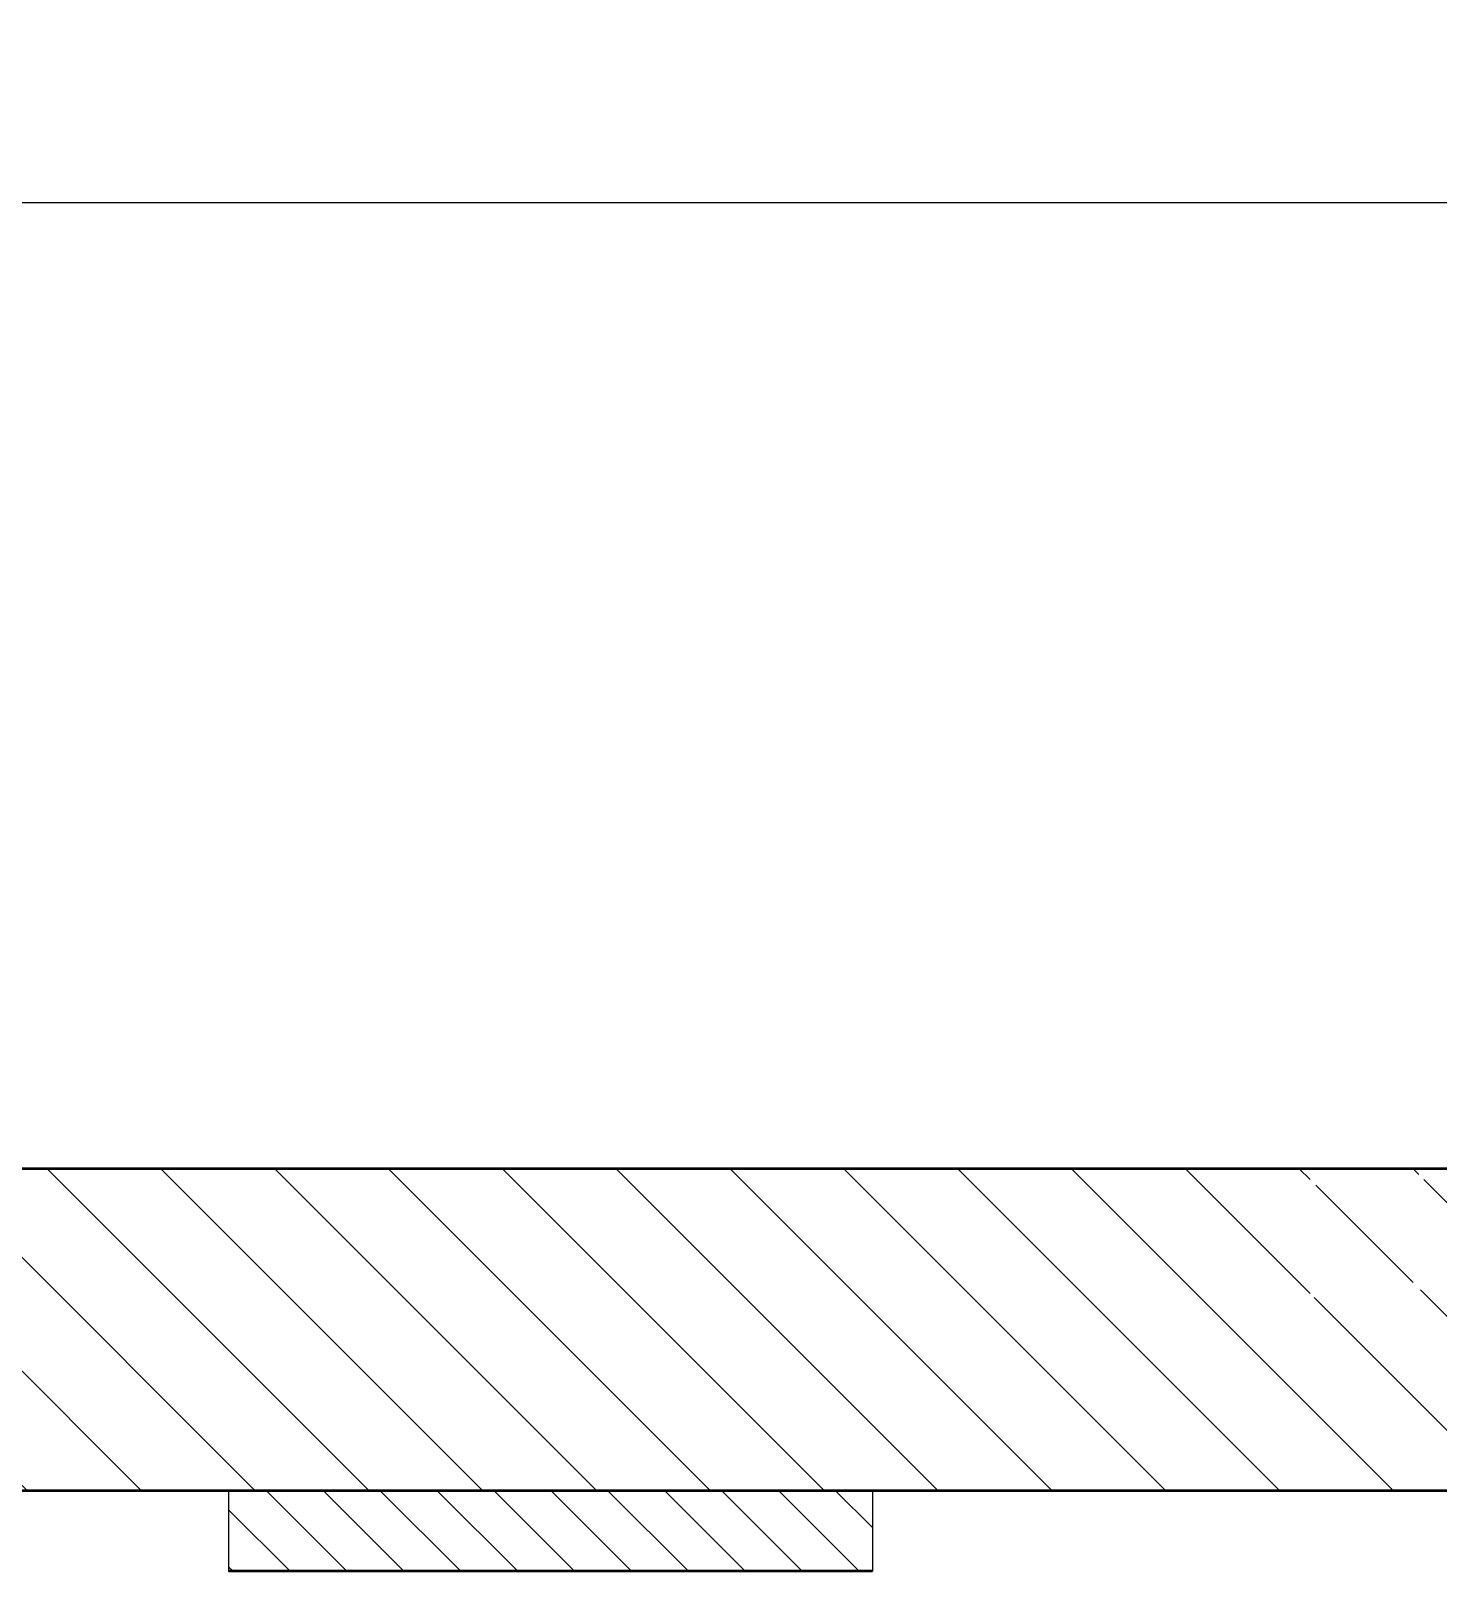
# Model space of a CAD drawing. Header units: millimetres. Extents: x 278858 to 279223, y 218711 to 219074.
# Drawn here: x 279137.18 to 279145.93, y 218861.33 to 218870.9 of the extents above; entities that cross this region are included whole.
import ezdxf

# ---------------------------------------------------------------- set-up
doc = ezdxf.new("R2010")
doc.units = ezdxf.units.MM
doc.header["$LTSCALE"] = 2
for name, pattern in [('AM_ISO08W050', [18, 12, -1.5, 3, -1.5]), ('AM_ISO08W050x2', [9, 6, -0.75, 1.5, -0.75]), ('CENTER', [50.8, 31.75, -6.35, 6.35, -6.35])]:
    doc.linetypes.add(name, pattern=pattern)
for name, color, linetype, lineweight in [('AM_7', 1, 'AM_ISO08W050', 25), ('AM_8', 1, 'Continuous', 25), ('AM_9', 251, 'Continuous', 15), ('Asse 1', 1, 'CENTER', 25), ('Visibile (ANSI)', 7, 'Continuous', 50)]:
    doc.layers.add(name, color=color, linetype=linetype, lineweight=lineweight)

# ---------------------------------------------------------------- blocks, each defined once
blk = doc.blocks.new('fascetta')
h = blk.add_hatch()
h.set_pattern_fill('_USER', color=256, scale=0.25, angle=135, style=0, pattern_type=0)
h.set_pattern_definition([(135, (-332876.56402, -222679.89116), (-0.1767766953, -0.1767766953), [])])
h.paths.add_polyline_path([(2, 0.5), (-2, 0.5), (-2, 0), (2, 0)])
h.paths.add_polyline_path([(2, 17), (-2, 17), (-2, 16.5), (2, 16.5)])
for p, q in [((-2, 0.5), (-2, 0)), ((2, 0.5), (-2, 0.5)), ((2, 0.5), (2, 0))]:
    blk.add_line(p, q)
at = {"layer": 'Asse 1'}
blk.add_line((2.9872, 8.5), (-2.8735, 8.5), dxfattribs=at)
at = {"layer": 'Visibile (ANSI)'}
blk.add_line((2, 0), (-2, 0), dxfattribs=at)

msp = doc.modelspace()

# ---------------------------------------------------------------- hatches: boundary and pattern name
at = {"layer": 'AM_8'}
h = msp.add_hatch(dxfattribs=at)
h.set_pattern_fill('_USER', color=256, scale=0.5, angle=135, style=0, pattern_type=0)
h.set_pattern_definition([(135, (-53737.15184, -3818.56276), (-0.3535533906, -0.3535533906), [])])
h.paths.add_polyline_path([(279133.1308, 218875.8284), (279133.1308, 218877.8284), (279129.1308, 218877.8284), (279129.1308, 218871.8284), (279129.6308, 218871.3284), (279133.1308, 218871.3284)])
h.paths.add_polyline_path([(279133.1308, 218868.3284), (279129.6308, 218868.3284), (279129.1308, 218867.8284), (279129.1308, 218861.8284), (279146.1308, 218861.8284), (279146.1308, 218862.1498), (279146.1308, 218863.8284), (279145.1308, 218863.8284), (279145.1308, 218862.211), (279145.1308, 218862.2706), (279145.1308, 218862.3287), (279145.1308, 218862.3854), (279145.1308, 218862.4406), (279145.1308, 218862.4943), (279145.1308, 218862.5465), (279145.1308, 218862.5973), (279145.1308, 218862.6466), (279145.1308, 218862.6945), (279145.1308, 218862.741), (279145.1308, 218862.7861), (279145.1308, 218862.8298), (279145.1308, 218862.8721), (279145.1308, 218862.9131), (279145.1308, 218862.9527), (279145.1308, 218862.9909), (279145.1308, 218863.0279), (279146.1308, 218863.0978), (279145.1308, 218863.1627), (279145.1308, 218863.2225), (279145.1308, 218863.2774), (279145.1308, 218863.3276), (279145.1308, 218863.3732), (279145.1308, 218863.4144), (279145.1308, 218863.4512), (279145.1308, 218863.4986), (279145.1308, 218863.5511), (279145.1308, 218863.6074), (279145.1308, 218863.7246), (279146.1308, 218863.7765), (279145.1308, 218863.8284), (279133.1308, 218863.8284)])

# ---------------------------------------------------------------- linework, layer by layer
at = {"layer": 'AM_7', "linetype": 'AM_ISO08W050x2'}
msp.add_line((279149.1308, 218869.8284), (279127.4905, 218869.8284), dxfattribs=at)
at = {"layer": 'AM_9'}
msp.add_line((279146.1308, 218863.8284), (279136.1308, 218863.8284), dxfattribs=at)
at = {"layer": 'Visibile (ANSI)'}
for p, q in [((279146.1308, 218863.8284), (279133.1308, 218863.8284)), ((279146.1308, 218861.8284), (279129.1308, 218861.8284))]:
    msp.add_line(p, q, dxfattribs=at)

# ---------------------------------------------------------------- block references
msp.add_blockref('fascetta', (279140.4122, 218861.3284))

doc.saveas('drawing.dxf')
